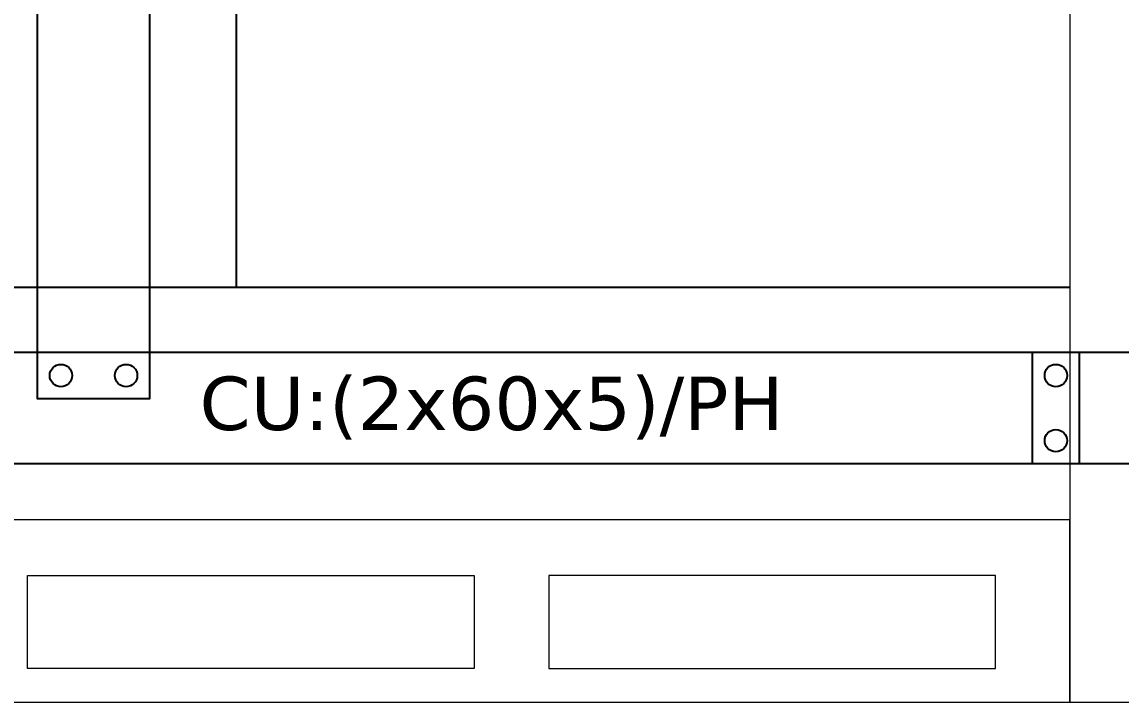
# Model space of a CAD drawing. Header units: millimetres. Extents: x -116965 to 323937, y 291661 to 566926.
# Drawn here: x -29651 to -29060, y 346152 to 346517 of the extents above; entities that cross this region are included whole.
import ezdxf

# ---------------------------------------------------------------- set-up
doc = ezdxf.new("R2010")
doc.units = ezdxf.units.MM
doc.layers.get('0').update_dxf_attribs({"lineweight": 18})
doc.layers.add('C00-00-00', color=7, linetype='Continuous')
doc.layers.add('hw_Auxiliary', color=2, linetype='Continuous', lineweight=13)
doc.styles.get("Standard").update_dxf_attribs({"font": 'arial.ttf'})

# ---------------------------------------------------------------- blocks, each defined once
blk = doc.blocks.new('*U1599')
for points in [[(1050, 2200), (1050, 0), (1100, 0), (1100, 2200)], [(450, 98), (450, 0), (1050, 0), (1050, 98)]]:
    blk.add_lwpolyline(points, close=True)
at = {"layer": 'hw_Auxiliary'}
for points in [[(490, 68), (730, 68), (730, 18), (490, 18)], [(1010, 68), (770, 68), (770, 18), (1010, 18)]]:
    blk.add_lwpolyline(points, close=True, dxfattribs=at)
blk = doc.blocks.new('*U1658')
at = {"color": 1, "lineweight": -3, "ltscale": 5}
blk.add_lwpolyline([(62572.38, 341247.32), (62572.38, 341307.32), (63536.88, 341307.32), (63536.88, 341247.32)], close=True, dxfattribs=at)
for centre in [(62584.88, 341294.82), (62584.88, 341259.82)]:
    blk.add_circle(centre, 6, dxfattribs=at)
blk = doc.blocks.new('*U1659')
at = {"color": 1, "lineweight": -3, "ltscale": 5}
blk.add_lwpolyline([(63441.88, 341247.32), (63441.88, 341307.32), (63536.88, 341307.32), (63536.88, 341247.32)], close=True, dxfattribs=at)
for centre in [(63454.38, 341294.82), (63524.38, 341294.82), (63454.38, 341259.82), (63524.38, 341259.82)]:
    blk.add_circle(centre, 6, dxfattribs=at)
blk = doc.blocks.new('*U1661')
at = {"color": 1, "lineweight": -3, "ltscale": 5}
blk.add_lwpolyline([(63309.24, 341247.32), (63309.24, 341307.32), (64179.14, 341307.32), (64179.14, 341247.32)], close=True, dxfattribs=at)
for centre in [(64166.64, 341294.82), (64166.64, 341259.82)]:
    blk.add_circle(centre, 6, dxfattribs=at)

msp = doc.modelspace()

# ---------------------------------------------------------------- linework, layer by layer
at = {"lineweight": -3, "ltscale": 5}
for p, q in [((-29535.949803, 348038.27154), (-29535.949803, 346374.783643)), ((-29687.949803, 346374.783643), (-29087.949803, 346374.783643))]:
    msp.add_line(p, q, dxfattribs=at)

# ---------------------------------------------------------------- block references
msp.add_blockref('*U1599', (-30137.949803, 346151.783643))
at = {"lineweight": -3}
for name, p, rotation in [('*U1661', (-370889.838217, 410493.927028), 270), ('*U1658', (33489.427716, 687587.105867), 180), ('*U1659', (34428.927936, 687587.105867), 180)]:
    msp.add_blockref(name, p, dxfattribs=dict(at, rotation=rotation))

# ---------------------------------------------------------------- texts
at = {"layer": 'C00-00-00', "color": 2, "insert": (-29398.639668, 346309.782443), "char_height": 28.70966008, "attachment_point": 5}
msp.add_mtext('{\\fVerdana|b0|i0|c0|p34;CU:(2x60x5)/PH}', dxfattribs=at)

doc.saveas('drawing.dxf')
